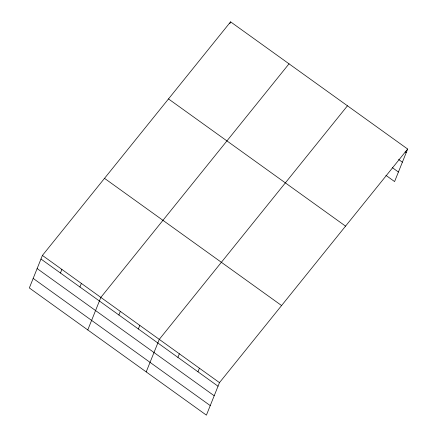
<?xml version="1.0" encoding="UTF-8"?>
<svg xmlns="http://www.w3.org/2000/svg" width="437" height="437" viewBox="0 0 437 437"><rect width="100%" height="100%" fill="white"/><g stroke="black" fill="none" stroke-linecap="round" stroke-linejoin="round"><path stroke-width="0.66" d="M42.416 255.427L29.339 287.956L206.406 415.15L219.483 382.621L407.661 149.044L230.594 21.85L42.416 255.427L219.483 382.621M60.448 273.016L61.89 269.416M79.922 287.011L81.369 283.411M87.771 329.93L100.849 297.4L289.026 63.824M229.867 23.653L230.594 21.85M118.88 314.99L120.328 311.39M138.354 328.985L139.802 325.385M146.204 371.903L159.281 339.374L347.459 105.798M177.903 357.39L179.35 353.79M197.966 371.805L199.414 368.205M407.661 149.044L394.584 181.573L385.909 175.341M405.126 151.868L406.213 152.644M398.582 159.467L402.379 162.193M392.459 167.742L398.424 172.025M168.496 98.931L345.563 226.126M104.514 178.345L281.581 305.539M40.969 259.026L218.036 386.221M37.129 268.575L214.201 395.769M33.179 278.407L210.246 405.602"/></g></svg>
